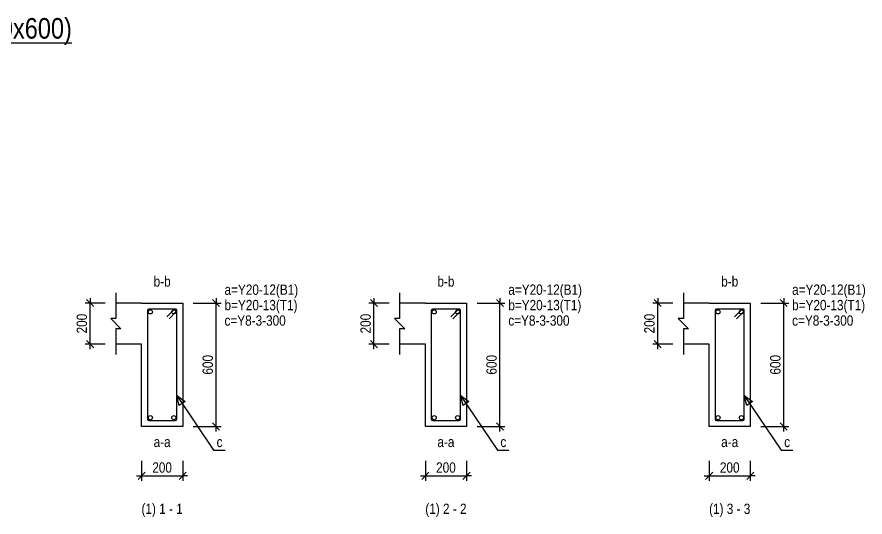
# Model space of a CAD drawing. Extents: x 0 to 206258, y -403073 to 0.
# Drawn here: x 26421 to 34670, y -220274 to -215414 of the extents above; entities that cross this region are included whole.
import ezdxf
from ezdxf.enums import TextEntityAlignment as Align

# ---------------------------------------------------------------- set-up
doc = ezdxf.new("R2010")
doc.units = 0
doc.header["$LTSCALE"] = 1000
for name, color, linetype, true_color in [('Beam Label(D)', 94, 'Continuous', 0x008100), ('Beam Line(D)', 112, 'Continuous', 0x00bd5e), ('Link Label', 94, 'Continuous', 0x008100)]:
    doc.layers.add(name, color=color, linetype=linetype, true_color=true_color)
for name, color, linetype in [('Break Line', 5, 'Continuous'), ('Dimension Line', 5, 'Continuous'), ('Leader Line', 5, 'Continuous'), ('Link Line', 3, 'Continuous'), ('Rebar Label', 6, 'Continuous'), ('Rebar Line', 7, 'Continuous'), ('Section Label', 1, 'Continuous'), ('Top Rebar Label', 6, 'Continuous')]:
    doc.layers.add(name, color=color, linetype=linetype)
doc.styles.add('Beam Label(D)', font='ARIALN.TTF', dxfattribs={"height": 200})
doc.styles.add('Dimension Text', font='ARIALN.TTF', dxfattribs={"height": 100})
doc.styles.add('Link Label', font='ARIALN.TTF', dxfattribs={"height": 100})
doc.styles.add('Rebar Label', font='ARIALN.TTF', dxfattribs={"height": 100})
doc.styles.add('Section Label', font='ARIALN.TTF', dxfattribs={"height": 100})
doc.styles.add('Top Rebar Label', font='ARIALN.TTF', dxfattribs={"height": 100})
doc.dimstyles.new('BEAM', dxfattribs={"dimtxt": 100, "dimasz": 30, "dimexe": 48.3, "dimexo": 103.5, "dimgap": 30, "dimtad": 1, "dimtoh": 1, "dimdec": 1, "dimlfac": 0.5, "dimdsep": 46, "dimtxsty": 'Dimension Text', "dimblk": 'PCDIM_TICK', "dimcen": 0.09, "dimclrd": 5, "dimclre": 5, "dimclrt": 5, "dimadec": 1, "dimazin": 0, "dimtp": 1, "dimtm": 1, "dimtfac": 1, "dimtdec": 4, "dimtofl": 0, "dimtmove": 0, "dimatfit": 3, "dimfxl": 1, "dimtolj": 1, "dimtzin": 0, "dimarcsym": 0})

# ---------------------------------------------------------------- blocks, each defined once
blk = doc.blocks.new('PCDIM_TICK')
at = {"layer": 'Dimension Line', "color": 0, "transparency": 33554687}
for p, q in [((1.15, 1.15), (-1.15, -1.15)), ((1.61, 0), (0, 0))]:
    blk.add_line(p, q, dxfattribs=at)
blk = doc.blocks.new('*U2950')
at = {"layer": 'Dimension Line', "color": 5, "true_color": 0x0000ff, "transparency": 16777216}
for p, q in [((28136.6, -218194.3), (28406.4, -218194.3)), ((28358.1, -219394.3), (28358.1, -218194.3)), ((28136.6, -219394.3), (28406.4, -219394.3))]:
    blk.add_line(p, q, dxfattribs=at)
at = {"layer": 'Dimension Line', "color": 5, "true_color": 0x0000ff, "transparency": 16777216, "xscale": 30, "yscale": 30}
for p, rotation in [((28358.1, -218194.3), 89.99999999999447), ((28358.1, -219394.3), 269.9999999999834)]:
    blk.add_blockref('PCDIM_TICK', p, dxfattribs=dict(at, rotation=rotation))
at = {"layer": 'Dimension Line', "color": 5, "true_color": 0x0000ff, "transparency": 16777216, "insert": (28328.1, -218794.3), "char_height": 100, "width": 181.97, "attachment_point": 8, "rotation": 90, "style": 'Dimension Text'}
blk.add_mtext('600', dxfattribs=at)
blk = doc.blocks.new('*U2951')
at = {"layer": 'Dimension Line', "color": 5, "true_color": 0x0000ff, "transparency": 16777216}
for p, q in [((27279.6, -218194.3), (27084.8, -218194.3)), ((27133.1, -218594.3), (27133.1, -218194.3)), ((27279.6, -218594.3), (27084.8, -218594.3))]:
    blk.add_line(p, q, dxfattribs=at)
at = {"layer": 'Dimension Line', "color": 5, "true_color": 0x0000ff, "transparency": 16777216, "xscale": 30, "yscale": 30}
for p, rotation in [((27133.1, -218194.3), 89.99999999999447), ((27133.1, -218594.3), 269.9999999999834)]:
    blk.add_blockref('PCDIM_TICK', p, dxfattribs=dict(at, rotation=rotation))
at = {"layer": 'Dimension Line', "color": 5, "true_color": 0x0000ff, "transparency": 16777216, "insert": (27103.1, -218394.3), "char_height": 100, "width": 182.775, "attachment_point": 8, "rotation": 90, "style": 'Dimension Text'}
blk.add_mtext('200', dxfattribs=at)
blk = doc.blocks.new('*U2952')
at = {"layer": 'Dimension Line', "color": 5, "true_color": 0x0000ff, "transparency": 16777216}
for p, q in [((27633.1, -219727.8), (27633.1, -219922.6)), ((28033.1, -219727.8), (28033.1, -219922.6)), ((27633.1, -219874.3), (28033.1, -219874.3))]:
    blk.add_line(p, q, dxfattribs=at)
at = {"layer": 'Dimension Line', "color": 5, "true_color": 0x0000ff, "transparency": 16777216, "xscale": 30, "yscale": 30, "rotation": 180.0000000000004}
blk.add_blockref('PCDIM_TICK', (27633.1, -219874.3), dxfattribs=at)
at = {"layer": 'Dimension Line', "color": 5, "true_color": 0x0000ff, "transparency": 16777216, "xscale": 30, "yscale": 30}
blk.add_blockref('PCDIM_TICK', (28033.1, -219874.3), dxfattribs=at)
at = {"layer": 'Dimension Line', "color": 5, "true_color": 0x0000ff, "transparency": 16777216, "insert": (27833.1, -219844.3), "char_height": 100, "width": 182.775, "attachment_point": 8, "style": 'Dimension Text'}
blk.add_mtext('200', dxfattribs=at)
blk = doc.blocks.new('*U2953')
at = {"layer": 'Dimension Line', "color": 5, "true_color": 0x0000ff, "transparency": 16777216}
for p, q in [((30896.9, -218194.3), (31166.7, -218194.3)), ((31118.4, -219394.3), (31118.4, -218194.3)), ((30896.9, -219394.3), (31166.7, -219394.3))]:
    blk.add_line(p, q, dxfattribs=at)
at = {"layer": 'Dimension Line', "color": 5, "true_color": 0x0000ff, "transparency": 16777216, "xscale": 30, "yscale": 30}
for p, rotation in [((31118.4, -218194.3), 89.99999999999447), ((31118.4, -219394.3), 269.9999999999834)]:
    blk.add_blockref('PCDIM_TICK', p, dxfattribs=dict(at, rotation=rotation))
at = {"layer": 'Dimension Line', "color": 5, "true_color": 0x0000ff, "transparency": 16777216, "insert": (31088.4, -218794.3), "char_height": 100, "width": 181.97, "attachment_point": 8, "rotation": 90, "style": 'Dimension Text'}
blk.add_mtext('600', dxfattribs=at)
blk = doc.blocks.new('*U2954')
at = {"layer": 'Dimension Line', "color": 5, "true_color": 0x0000ff, "transparency": 16777216}
for p, q in [((30039.9, -218194.3), (29845.1, -218194.3)), ((29893.4, -218594.3), (29893.4, -218194.3)), ((30039.9, -218594.3), (29845.1, -218594.3))]:
    blk.add_line(p, q, dxfattribs=at)
at = {"layer": 'Dimension Line', "color": 5, "true_color": 0x0000ff, "transparency": 16777216, "xscale": 30, "yscale": 30}
for p, rotation in [((29893.4, -218194.3), 89.99999999999447), ((29893.4, -218594.3), 269.9999999999834)]:
    blk.add_blockref('PCDIM_TICK', p, dxfattribs=dict(at, rotation=rotation))
at = {"layer": 'Dimension Line', "color": 5, "true_color": 0x0000ff, "transparency": 16777216, "insert": (29863.4, -218394.3), "char_height": 100, "width": 182.775, "attachment_point": 8, "rotation": 90, "style": 'Dimension Text'}
blk.add_mtext('200', dxfattribs=at)
blk = doc.blocks.new('*U2955')
at = {"layer": 'Dimension Line', "color": 5, "true_color": 0x0000ff, "transparency": 16777216}
for p, q in [((30393.4, -219727.8), (30393.4, -219922.6)), ((30793.4, -219727.8), (30793.4, -219922.6)), ((30393.4, -219874.3), (30793.4, -219874.3))]:
    blk.add_line(p, q, dxfattribs=at)
at = {"layer": 'Dimension Line', "color": 5, "true_color": 0x0000ff, "transparency": 16777216, "xscale": 30, "yscale": 30, "rotation": 180.0000000000004}
blk.add_blockref('PCDIM_TICK', (30393.4, -219874.3), dxfattribs=at)
at = {"layer": 'Dimension Line', "color": 5, "true_color": 0x0000ff, "transparency": 16777216, "xscale": 30, "yscale": 30}
blk.add_blockref('PCDIM_TICK', (30793.4, -219874.3), dxfattribs=at)
at = {"layer": 'Dimension Line', "color": 5, "true_color": 0x0000ff, "transparency": 16777216, "insert": (30593.4, -219844.3), "char_height": 100, "width": 182.775, "attachment_point": 8, "style": 'Dimension Text'}
blk.add_mtext('200', dxfattribs=at)
blk = doc.blocks.new('*U2956')
at = {"layer": 'Dimension Line', "color": 5, "true_color": 0x0000ff, "transparency": 16777216}
for p, q in [((33657.1, -218194.3), (33926.9, -218194.3)), ((33878.6, -219394.3), (33878.6, -218194.3)), ((33657.1, -219394.3), (33926.9, -219394.3))]:
    blk.add_line(p, q, dxfattribs=at)
at = {"layer": 'Dimension Line', "color": 5, "true_color": 0x0000ff, "transparency": 16777216, "xscale": 30, "yscale": 30}
for p, rotation in [((33878.6, -218194.3), 89.99999999999447), ((33878.6, -219394.3), 269.9999999999834)]:
    blk.add_blockref('PCDIM_TICK', p, dxfattribs=dict(at, rotation=rotation))
at = {"layer": 'Dimension Line', "color": 5, "true_color": 0x0000ff, "transparency": 16777216, "insert": (33848.6, -218794.3), "char_height": 100, "width": 181.97, "attachment_point": 8, "rotation": 90, "style": 'Dimension Text'}
blk.add_mtext('600', dxfattribs=at)
blk = doc.blocks.new('*U2957')
at = {"layer": 'Dimension Line', "color": 5, "true_color": 0x0000ff, "transparency": 16777216}
for p, q in [((32800.1, -218194.3), (32605.3, -218194.3)), ((32653.6, -218594.3), (32653.6, -218194.3)), ((32800.1, -218594.3), (32605.3, -218594.3))]:
    blk.add_line(p, q, dxfattribs=at)
at = {"layer": 'Dimension Line', "color": 5, "true_color": 0x0000ff, "transparency": 16777216, "xscale": 30, "yscale": 30}
for p, rotation in [((32653.6, -218194.3), 89.99999999999447), ((32653.6, -218594.3), 269.9999999999834)]:
    blk.add_blockref('PCDIM_TICK', p, dxfattribs=dict(at, rotation=rotation))
at = {"layer": 'Dimension Line', "color": 5, "true_color": 0x0000ff, "transparency": 16777216, "insert": (32623.6, -218394.3), "char_height": 100, "width": 182.775, "attachment_point": 8, "rotation": 90, "style": 'Dimension Text'}
blk.add_mtext('200', dxfattribs=at)
blk = doc.blocks.new('*U2958')
at = {"layer": 'Dimension Line', "color": 5, "true_color": 0x0000ff, "transparency": 16777216}
for p, q in [((33153.6, -219727.8), (33153.6, -219922.6)), ((33553.6, -219727.8), (33553.6, -219922.6)), ((33153.6, -219874.3), (33553.6, -219874.3))]:
    blk.add_line(p, q, dxfattribs=at)
at = {"layer": 'Dimension Line', "color": 5, "true_color": 0x0000ff, "transparency": 16777216, "xscale": 30, "yscale": 30, "rotation": 180.0000000000004}
blk.add_blockref('PCDIM_TICK', (33153.6, -219874.3), dxfattribs=at)
at = {"layer": 'Dimension Line', "color": 5, "true_color": 0x0000ff, "transparency": 16777216, "xscale": 30, "yscale": 30}
blk.add_blockref('PCDIM_TICK', (33553.6, -219874.3), dxfattribs=at)
at = {"layer": 'Dimension Line', "color": 5, "true_color": 0x0000ff, "transparency": 16777216, "insert": (33353.6, -219844.3), "char_height": 100, "width": 182.775, "attachment_point": 8, "style": 'Dimension Text'}
blk.add_mtext('200', dxfattribs=at)

msp = doc.modelspace()

# ---------------------------------------------------------------- linework, layer by layer
at = {"layer": 'Beam Line(D)', "transparency": 33554687}
for points in [[(27633.145, -218194.284), (28033.145, -218194.284), (28033.145, -219394.284), (27633.145, -219394.284), (27633.145, -218594.284), (27383.145, -218594.284)], [(27633.145, -218194.284), (27383.145, -218194.284)], [(27633.145, -218194.284), (27633.145, -218194.284)], [(30393.384, -218194.284), (30793.384, -218194.284), (30793.384, -219394.284), (30393.384, -219394.284), (30393.384, -218594.284), (30143.384, -218594.284)], [(30393.384, -218194.284), (30143.384, -218194.284)], [(30393.384, -218194.284), (30393.384, -218194.284)], [(33153.623, -218194.284), (33553.623, -218194.284), (33553.623, -219394.284), (33153.623, -219394.284), (33153.623, -218594.284), (32903.623, -218594.284)], [(33153.623, -218194.284), (32903.623, -218194.284)], [(33153.623, -218194.284), (33153.623, -218194.284)]]:
    msp.add_lwpolyline(points, dxfattribs=at)
at = {"layer": 'Break Line', "transparency": 33554687}
for points in [[(27383.145, -218094.284), (27383.145, -218344.284), (27333.145, -218344.284), (27433.145, -218444.284), (27383.145, -218444.284), (27383.145, -218694.284)], [(30143.384, -218094.284), (30143.384, -218344.284), (30093.384, -218344.284), (30193.384, -218444.284), (30143.384, -218444.284), (30143.384, -218694.284)], [(32903.623, -218094.284), (32903.623, -218344.284), (32853.623, -218344.284), (32953.623, -218444.284), (32903.623, -218444.284), (32903.623, -218694.284)]]:
    msp.add_lwpolyline(points, dxfattribs=at)
at = {"layer": 'Leader Line', "transparency": 33554687}
for points in [[(28056.085, -219153.008), (27999.401, -219191.297), (27975.145, -219094.283), (28056.085, -219153.008)], [(27975.145, -219094.283), (28333.145, -219624.284), (28446.275, -219624.284)], [(30816.325, -219153.009), (30759.641, -219191.297), (30735.384, -219094.284), (30816.325, -219153.009)], [(30735.384, -219094.284), (31093.384, -219624.284), (31206.513, -219624.284)], [(33576.563, -219153.008), (33519.879, -219191.297), (33495.622, -219094.283), (33576.563, -219153.008)], [(33495.622, -219094.283), (33853.623, -219624.284), (33966.752, -219624.284)]]:
    msp.add_lwpolyline(points, dxfattribs=at)
at = {"layer": 'Link Line', "transparency": 33554687}
for points in [[(27900.334, -218346.894), (27971.045, -218276.183, 0.66817864), (27961.145, -218252.284), (27705.145, -218252.284, 0.41421356), (27691.145, -218266.284), (27691.145, -219322.284, 0.41421356), (27705.145, -219336.284), (27961.145, -219336.284, 0.41421356), (27975.145, -219322.284), (27975.145, -218266.284, 0.66817864), (27951.246, -218256.384), (27880.535, -218327.095)], [(30660.573, -218346.894), (30731.283, -218276.183, 0.66817864), (30721.384, -218252.284), (30465.384, -218252.284, 0.41421356), (30451.384, -218266.284), (30451.384, -219322.284, 0.41421356), (30465.384, -219336.284), (30721.384, -219336.284, 0.41421356), (30735.384, -219322.284), (30735.384, -218266.284, 0.66817864), (30711.484, -218256.384), (30640.774, -218327.095)], [(33420.811, -218346.894), (33491.522, -218276.183, 0.66817864), (33481.623, -218252.284), (33225.623, -218252.284, 0.41421356), (33211.623, -218266.284), (33211.623, -219322.284, 0.41421356), (33225.623, -219336.284), (33481.623, -219336.284, 0.41421356), (33495.623, -219322.284), (33495.623, -218266.284, 0.66817864), (33471.723, -218256.384), (33401.012, -218327.095)]]:
    msp.add_lwpolyline(points, format="xyb", dxfattribs=at)
at = {"layer": 'Rebar Line', "transparency": 33554687}
for centre in [(27719.145, -218280.284), (27947.145, -218280.284), (30479.384, -218280.284), (30707.384, -218280.284), (33239.623, -218280.284), (33467.623, -218280.284), (27719.145, -219308.284), (27947.145, -219308.284), (30479.384, -219308.284), (30707.384, -219308.284), (33239.623, -219308.284), (33467.623, -219308.284)]:
    msp.add_circle(centre, 20, dxfattribs=at)

# ---------------------------------------------------------------- texts
at = {"layer": 'Beam Label(D)', "transparency": 33554687, "style": 'Beam Label(D)'}
msp.add_text('%%U3B56 (200x600)', height=200, dxfattribs=at).set_placement((26140.146, -215424.284), align=Align.TOP_CENTER)
at = {"layer": 'Link Label', "transparency": 33554687, "style": 'Link Label'}
for s, p in [(' c=Y8-3-300', (28408.145, -218414.284)), (' c=Y8-3-300', (31168.384, -218414.284)), (' c=Y8-3-300', (33928.623, -218414.284)), ('c', (28363.145, -219594.284)), ('c', (31123.384, -219594.284)), ('c', (33883.623, -219594.284))]:
    msp.add_text(s, height=100, dxfattribs=at).set_placement(p)
at = {"layer": 'Rebar Label', "transparency": 33554687, "style": 'Rebar Label'}
for s, p in [('b-b', (27833.145, -218064.284)), ('b-b', (30593.384, -218064.284)), ('b-b', (33353.623, -218064.284)), ('a-a', (27833.145, -219624.284)), ('a-a', (30593.384, -219624.284)), ('a-a', (33353.623, -219624.284))]:
    msp.add_text(s, height=100, dxfattribs=at).set_placement(p, align=Align.BOTTOM_CENTER)
for p in [(28408.145, -218114.284), (31168.384, -218114.284), (33928.623, -218114.284)]:
    msp.add_text(' a=Y20-12(B1)', height=100, dxfattribs=at).set_placement(p)
at = {"layer": 'Section Label', "transparency": 33554687, "style": 'Section Label'}
for s, p in [('(1) 1 - 1', (27833.145, -220274.284)), ('(1) 2 - 2', (30593.384, -220274.284)), ('(1) 3 - 3', (33353.623, -220274.284))]:
    msp.add_text(s, height=100, dxfattribs=at).set_placement(p, align=Align.BOTTOM_CENTER)
at = {"layer": 'Top Rebar Label', "transparency": 33554687, "style": 'Top Rebar Label'}
for p in [(28408.145, -218264.284), (31168.384, -218264.284), (33928.623, -218264.284)]:
    msp.add_text(' b=Y20-13(T1)', height=100, dxfattribs=at).set_placement(p)

# ---------------------------------------------------------------- dimensions: what is measured, and where the dimension line sits
at = {"layer": 'Dimension Line', "transparency": 33554687}
for base, p1, p2, text, picture, middle in [((27133.145, -218394.284), (27383.145, -218594.284), (27383.145, -218194.284), '200', '*U2951', (27133.145, -218394.284)), ((28358.145, -218794.284), (28033.145, -219394.284), (28033.145, -218194.284), '600', '*U2950', (28358.145, -218794.284)), ((29893.384, -218394.284), (30143.384, -218594.284), (30143.384, -218194.284), '200', '*U2954', (29893.384, -218394.284)), ((31118.384, -218794.284), (30793.384, -219394.284), (30793.384, -218194.284), '600', '*U2953', (31118.384, -218794.284)), ((32653.623, -218394.284), (32903.623, -218594.284), (32903.623, -218194.284), '200', '*U2957', (32653.623, -218394.284)), ((33878.623, -218794.284), (33553.623, -219394.284), (33553.623, -218194.284), '600', '*U2956', (33878.623, -218794.284))]:
    dim = msp.add_linear_dim(base=base, p1=p1, p2=p2, angle=90, text=text, dimstyle='BEAM', override={"dimscale": 1, "dimtxt": 100, "dimasz": 30, "dimexe": 48.3, "dimexo": 103.5, "dimgap": 30, "dimtad": 1, "dimtih": 0, "dimdec": 1, "dimlfac": 0.5, "dimzin": 8, "dimlunit": 2, "dimpost": '', "dimtxsty": 'Dimension Text', "dimblk": 'PCDIM_TICK', "dimse1": 0, "dimse2": 0, "dimsd2": 0, "dimclrd": 5, "dimclre": 5, "dimclrt": 5, "dimaunit": 0, "dimadec": 1, "dimazin": 0, "dimtol": 0, "dimtp": 1, "dimtm": 1, "dimtmove": 0}, dxfattribs=at)
    dim.commit()
    dim.dimension.update_dxf_attribs({"geometry": picture, "text_midpoint": middle})
for base, p1, p2, picture, middle in [((27833.145, -219874.284), (27633.145, -219624.284), (28033.145, -219624.284), '*U2952', (27833.145, -219874.284)), ((30593.384, -219874.284), (30393.384, -219624.284), (30793.384, -219624.284), '*U2955', (30593.384, -219874.284)), ((33353.623, -219874.284), (33153.623, -219624.284), (33553.623, -219624.284), '*U2958', (33353.623, -219874.284))]:
    dim = msp.add_linear_dim(base=base, p1=p1, p2=p2, text='200', dimstyle='BEAM', override={"dimscale": 1, "dimtxt": 100, "dimasz": 30, "dimexe": 48.3, "dimexo": 103.5, "dimgap": 30, "dimtad": 1, "dimtih": 0, "dimdec": 1, "dimlfac": 0.5, "dimzin": 8, "dimlunit": 2, "dimpost": '', "dimtxsty": 'Dimension Text', "dimblk": 'PCDIM_TICK', "dimse1": 0, "dimse2": 0, "dimsd2": 0, "dimclrd": 5, "dimclre": 5, "dimclrt": 5, "dimaunit": 0, "dimadec": 1, "dimazin": 0, "dimtol": 0, "dimtp": 1, "dimtm": 1, "dimtmove": 0}, dxfattribs=at)
    dim.commit()
    dim.dimension.update_dxf_attribs({"geometry": picture, "text_midpoint": middle})

doc.saveas('drawing.dxf')
